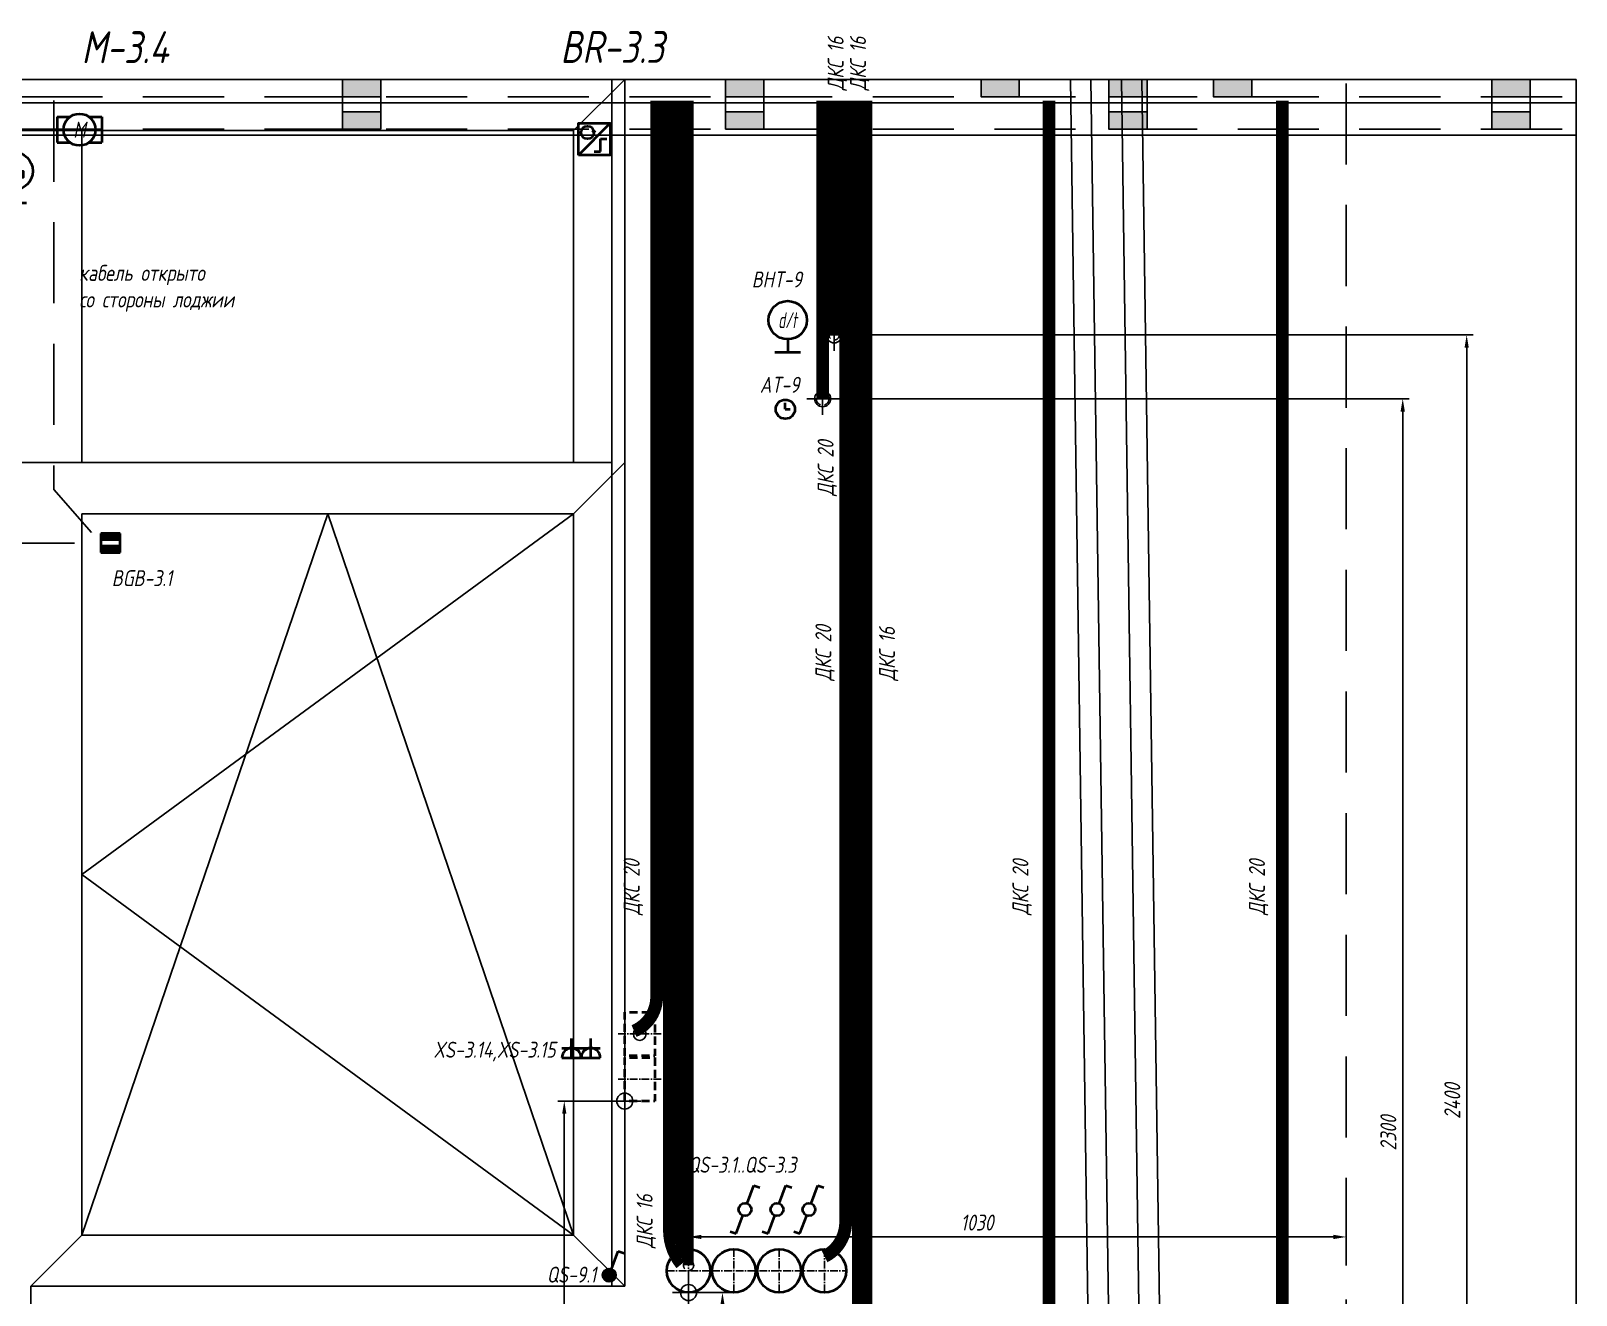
# Model space of a CAD drawing. Header units: millimetres. Extents: x -36498 to 56557, y -58468 to 154.
# Drawn here: x -3924 to -1504, y -30442 to -28462 of the extents above; entities that cross this region are included whole.
import ezdxf
from ezdxf.enums import TextEntityAlignment as Align

# ---------------------------------------------------------------- set-up
doc = ezdxf.new("R2010")
doc.units = ezdxf.units.MM
doc.header["$PDMODE"] = 34
doc.header["$PDSIZE"] = 25
doc.linetypes.add('ACAD_ISO10W100', pattern=[18.5, 12, -3, 0.5, -3])
doc.linetypes.add('DASHED', pattern=[19.049999999999997, 12.7, -6.35])
for name, color, linetype in [('01 Черновое', 7, 'Continuous'), ('02 Розетки', 7, 'Continuous'), ('03 Потолок', 7, 'Continuous'), ('03 Стационарное ЭО', 7, 'Continuous'), ('04 Освещение', 7, 'Continuous'), ('05 Слаботочка', 7, 'Continuous'), ('06 Авт-ка климата', 7, 'Continuous'), ('07 Авт-ка общая', 7, 'Continuous'), ('08 Пож. и техн. сигн.', 7, 'Continuous'), ('11 Привязка размеры', 7, 'Continuous')]:
    doc.layers.add(name, color=color, linetype=linetype)
doc.styles.get("Standard").update_dxf_attribs({"font": 'Ubuntu-R.ttf'})
doc.styles.add('ГОСТ-ISOCPEUR', font='isocpeui.ttf', dxfattribs={"width": 0.8})
doc.dimstyles.new('ISO-25', dxfattribs={"dimtxt": 2.5, "dimasz": 2.5, "dimexe": 1.25, "dimexo": 0.625, "dimtad": 1, "dimtxsty": 'Standard', "dimcen": 2.5, "dimadec": 0, "dimazin": 0, "dimtfac": 1, "dimtmove": 0, "dimatfit": 3, "dimfxl": 1, "dimarcsym": 0})

# ---------------------------------------------------------------- blocks, each defined once
blk = doc.blocks.new('*D90')
at = {"layer": '11 Привязка размеры', "color": 0, "lineweight": -2, "transparency": 16777216}
for p, q in [((-2894.26984495985, -30438.37899916674), (-2831.162702599034, -30438.37899916674)), ((-2841.162702599034, -30458.37899916674), (-2841.162702599034, -31318.37899916674)), ((-2894.269844959853, -31338.37899916674), (-2831.162702599034, -31338.37899916674))]:
    blk.add_line(p, q, dxfattribs=at)
at = {"layer": '11 Привязка размеры', "color": 0, "transparency": 16777216}
for points in [[(-2837.829369265701, -30458.37899916674), (-2844.496035932368, -30458.37899916674), (-2841.162702599034, -30438.37899916674)], [(-2844.496035932368, -31318.37899916674), (-2837.829369265701, -31318.37899916674), (-2841.162702599034, -31338.37899916674)]]:
    blk.add_solid(points, dxfattribs=at)
at = {"layer": 'Defpoints', "color": 0, "transparency": 16777216}
for p in [(-2894.26984495985, -30438.37899916674), (-2894.269844959853, -31338.37899916674), (-2841.162702599034, -31338.37899916674)]:
    blk.add_point(p, dxfattribs=at)
at = {"layer": '11 Привязка размеры', "color": 0, "transparency": 16777216, "insert": (-2863.662702599034, -30867.1160120947), "char_height": 25, "attachment_point": 5, "rotation": 90, "style": 'ГОСТ-ISOCPEUR'}
blk.add_mtext('900', dxfattribs=at)
blk = doc.blocks.new('*D91')
at = {"layer": '11 Привязка размеры', "color": 0, "lineweight": -2, "transparency": 16777216}
for p, q in [((-2894.269844959852, -30395.85302502267), (-2894.269844959852, -30341.25633857143)), ((-1864.26984495985, -30395.85302502267), (-1864.26984495985, -30341.25633857143)), ((-2874.269844959852, -30351.25633857143), (-1884.26984495985, -30351.25633857143))]:
    blk.add_line(p, q, dxfattribs=at)
at = {"layer": '11 Привязка размеры', "color": 0, "transparency": 16777216}
for points in [[(-2874.269844959852, -30347.9230052381), (-2874.269844959852, -30354.58967190476), (-2894.269844959852, -30351.25633857143)], [(-1884.26984495985, -30354.58967190476), (-1884.26984495985, -30347.9230052381), (-1864.26984495985, -30351.25633857143)]]:
    blk.add_solid(points, dxfattribs=at)
at = {"layer": 'Defpoints', "color": 0, "transparency": 16777216}
for p in [(-1864.26984495985, -30351.25633857143), (-2894.269844959852, -30395.85302502267), (-1864.26984495985, -30395.85302502267)]:
    blk.add_point(p, dxfattribs=at)
at = {"layer": '11 Привязка размеры', "color": 0, "transparency": 16777216, "insert": (-2442.377286029681, -30328.75633857143), "char_height": 25, "attachment_point": 5, "style": 'ГОСТ-ISOCPEUR'}
blk.add_mtext('1030', dxfattribs=at)
blk = doc.blocks.new('геркон')
at = {"lineweight": -2}
for points in [[(3, 2), (3, 3), (0, 3), (0, 2)], [(3, 0), (3, 1), (0, 1), (0, 0)]]:
    blk.add_hatch(color=0, dxfattribs=at).paths.add_polyline_path(points)
at = {"color": 0, "lineweight": -2}
for p, q in [((0, 0), (0, 3)), ((0, 3), (3, 3)), ((3, 3), (3, 0)), ((0, 2), (3, 2)), ((0, 1), (3, 1)), ((3, 0), (0, 0))]:
    blk.add_line(p, q, dxfattribs=at)
blk = doc.blocks.new('*D96')
at = {"layer": '11 Привязка размеры', "color": 0, "lineweight": -2, "transparency": 16777216}
for p, q in [((-2994.26984495985, -30138.37899916674), (-3098.91679548146, -30138.37899916674)), ((-3088.91679548146, -30158.37899916674), (-3088.91679548146, -31318.37899916674)), ((-2994.26984495985, -31338.37899916674), (-3098.91679548146, -31338.37899916674))]:
    blk.add_line(p, q, dxfattribs=at)
at = {"layer": '11 Привязка размеры', "color": 0, "transparency": 16777216}
for points in [[(-3085.583462148126, -30158.37899916674), (-3092.250128814793, -30158.37899916674), (-3088.91679548146, -30138.37899916674)], [(-3092.250128814793, -31318.37899916674), (-3085.583462148126, -31318.37899916674), (-3088.91679548146, -31338.37899916674)]]:
    blk.add_solid(points, dxfattribs=at)
at = {"layer": 'Defpoints', "color": 0, "transparency": 16777216}
for p in [(-2994.26984495985, -30138.37899916674), (-3088.91679548146, -31338.37899916674), (-2994.26984495985, -31338.37899916674)]:
    blk.add_point(p, dxfattribs=at)
at = {"layer": '11 Привязка размеры', "color": 0, "transparency": 16777216, "insert": (-3111.41679548146, -30738.37899916674), "char_height": 25, "attachment_point": 5, "rotation": 90, "style": 'ГОСТ-ISOCPEUR'}
blk.add_mtext('1200', dxfattribs=at)
blk = doc.blocks.new('*D97')
at = {"layer": '11 Привязка размеры', "color": 0, "lineweight": -2, "transparency": 16777216}
for p, q in [((-2684.26984497046, -29038.37899916673), (-1765.819096611084, -29038.37899916673)), ((-1775.819096611084, -29058.37899916673), (-1775.819096611084, -31318.37899916674)), ((-2684.26984497046, -31338.37899916674), (-1765.819096611084, -31338.37899916674))]:
    blk.add_line(p, q, dxfattribs=at)
at = {"layer": '11 Привязка размеры', "color": 0, "transparency": 16777216}
for points in [[(-1772.48576327775, -29058.37899916673), (-1779.152429944417, -29058.37899916673), (-1775.819096611084, -29038.37899916673)], [(-1779.152429944417, -31318.37899916674), (-1772.48576327775, -31318.37899916674), (-1775.819096611084, -31338.37899916674)]]:
    blk.add_solid(points, dxfattribs=at)
at = {"layer": 'Defpoints', "color": 0, "transparency": 16777216}
for p in [(-2684.26984497046, -29038.37899916673), (-2684.26984497046, -31338.37899916674), (-1775.819096611084, -31338.37899916674)]:
    blk.add_point(p, dxfattribs=at)
at = {"layer": '11 Привязка размеры', "color": 0, "transparency": 16777216, "insert": (-1798.319096611084, -30188.37899916673), "char_height": 25, "attachment_point": 5, "rotation": 90, "style": 'ГОСТ-ISOCPEUR'}
blk.add_mtext('2300', dxfattribs=at)
blk = doc.blocks.new('*D98')
at = {"layer": '11 Привязка размеры', "color": 0, "lineweight": -2, "transparency": 16777216}
for p, q in [((-2666.26984497046, -28938.37899916673), (-1665.643463527803, -28938.37899916673)), ((-1675.643463527803, -28958.37899916673), (-1675.643463527803, -31318.37899916674)), ((-2683.64484497046, -31338.37899916674), (-1665.643463527803, -31338.37899916674))]:
    blk.add_line(p, q, dxfattribs=at)
at = {"layer": '11 Привязка размеры', "color": 0, "transparency": 16777216}
for points in [[(-1672.31013019447, -28958.37899916673), (-1678.976796861137, -28958.37899916673), (-1675.643463527803, -28938.37899916673)], [(-1678.976796861137, -31318.37899916674), (-1672.31013019447, -31318.37899916674), (-1675.643463527803, -31338.37899916674)]]:
    blk.add_solid(points, dxfattribs=at)
at = {"layer": 'Defpoints', "color": 0, "transparency": 16777216}
for p in [(-2666.26984497046, -28938.37899916673), (-2683.64484497046, -31338.37899916674), (-1675.643463527803, -31338.37899916674)]:
    blk.add_point(p, dxfattribs=at)
at = {"layer": '11 Привязка размеры', "color": 0, "transparency": 16777216, "insert": (-1698.143463527803, -30138.37899916673), "char_height": 25, "attachment_point": 5, "rotation": 90, "style": 'ГОСТ-ISOCPEUR'}
blk.add_mtext('2400', dxfattribs=at)
blk = doc.blocks.new('розетка скрытая трехполюсная')
at = {"color": 0, "lineweight": -2}
for p, q in [((-2.842170943040401e-14, 0), (-2.842170943040401e-14, 3)), ((-1.500000000000028, 1.5), (1.499999999999972, 1.5)), ((-1.500000000000028, 0), (1.499999999999972, 0))]:
    blk.add_line(p, q, dxfattribs=at)
blk.add_arc((-2.842170943040401e-14, 0), 1.5, 0, 180, dxfattribs=at)
blk = doc.blocks.new('кнопка 1 открытая IP44')
at = {"lineweight": -2}
blk.add_hatch(color=0, dxfattribs=at).paths.add_polyline_path([(-1, 2.842170943040401e-14, 1), (1, 2.842170943040401e-14, 1)])
at = {"color": 0, "lineweight": -2}
for p, q in [((0.3463079265238775, 0.9381208984068792), (1.394306235819386, 3.777065779963806)), ((1.394306235819386, 3.777065779963806), (2.3419039201126, 3.447754621664927))]:
    blk.add_line(p, q, dxfattribs=at)
blk.add_circle((0, 2.842170943040401e-14), 1, dxfattribs=at)
blk = doc.blocks.new('кнопка жалюзи')
at = {"color": 0, "lineweight": -2}
for p, q in [((0.3463079265238775, 0.9381208984068508), (1.394306235819386, 3.777065779963777)), ((1.394306235819386, 3.777065779963777), (2.3419039201126, 3.447754621664899)), ((-1.394306235819386, -3.777065779963777), (-0.3463079265238775, -0.9381208984068508)), ((-2.3419039201126, -3.447754621664899), (-1.394306235819386, -3.777065779963777))]:
    blk.add_line(p, q, dxfattribs=at)
blk.add_circle((0, 0), 1, dxfattribs=at)
blk = doc.blocks.new('часы')
at = {"color": 0, "lineweight": -2}
for q in [(9893.497785658446, 982.5202790254835), (9894.247785658446, 981.5202790254835)]:
    blk.add_line((9893.497785658446, 981.5202790254835), q, dxfattribs=at)
blk.add_circle((9893.497785658446, 981.5202790254835), 1.5, dxfattribs=at)
blk = doc.blocks.new('датчик температуры и влажности')
at = {"color": 0, "lineweight": -2}
for p, q in [((-2, 0), (2, 0)), ((0, 2), (0, 0))]:
    blk.add_line(p, q, dxfattribs=at)
blk.add_circle((0, 5), 3, dxfattribs=at)
at = {"color": 0, "lineweight": -2, "style": 'ГОСТ-ISOCPEUR', "width": 0.6}
blk.add_text('d/t', height=2.5, rotation=360, dxfattribs=at).set_placement((-0.0144181065261364, 5), align=Align.MIDDLE_CENTER)
blk = doc.blocks.new('фотоэлемент')
at = {"color": 0, "lineweight": -2}
for p, q in [((-1.480789338529576, 6.51927674934268), (-0.5138258039369248, 5.552313214735477)), ((-0.5138258039369248, 5.552313214735477), (-1.023386864966596, 5.738812716270331)), ((-0.5138258039514767, 5.552313214720925), (-0.7003253054863308, 6.061874275750597)), ((0.01921066147042438, 6.51927674934268), (0.9861741960630752, 5.552313214735477)), ((0.9861741960630752, 5.552313214735477), (0.4766131350334035, 5.738812716270331)), ((0.9861741960485233, 5.552313214720925), (0.7996746945136692, 6.061874275750597)), ((-2, 0), (2, 0)), ((0, 2), (0, 0))]:
    blk.add_line(p, q, dxfattribs=at)
blk.add_lwpolyline([(-1.5, 5), (1.5, 5), (1.5, 4), (-1.5, 4)], close=True, dxfattribs=at)
blk.add_circle((0, 5), 3, dxfattribs=at)
blk = doc.blocks.new('электродвигатель')
at = {"color": 0, "lineweight": -2}
for p, q in [((5.684341886080801e-14, 4), (5.684341886080801e-14, 0)), ((5.684341886080801e-14, 4), (2.000000000000057, 4)), ((5.000000000000057, 4), (7.000000000000057, 4)), ((7.000000000000057, 4), (7.000000000000057, 0)), ((5.684341886080801e-14, 0), (2.000000000000057, 0)), ((5.000000000000057, 0), (7.000000000000057, 0))]:
    blk.add_line(p, q, dxfattribs=at)
blk.add_circle((3.500000000000057, 2), 2.5, dxfattribs=at)
at = {"color": 0, "lineweight": -2, "style": 'ГОСТ-ISOCPEUR', "width": 0.8}
blk.add_text('M', height=2.5, rotation=360, dxfattribs=at).set_placement((3.500000000000057, 2), align=Align.MIDDLE_CENTER)
blk = doc.blocks.new('энкодер')
at = {"color": 0, "lineweight": -2}
for p, q in [((0, 0), (5, 5)), ((2.427873149010338, 3.562473819269144), (2.195608484978948, 3.897127683664621)), ((2.427873149010338, 3.562473819269144), (2.660137813041729, 3.897127683664621)), ((3.478526338354641, 0.5630155251133147), (3.478526338354641, 2.563015525113315)), ((3.478526338354641, 2.563015525113315), (4.478526338354641, 2.563015525113315)), ((2.478526338354641, 0.5630155251133147), (3.478526338354641, 0.5630155251133147))]:
    blk.add_line(p, q, dxfattribs=at)
blk.add_lwpolyline([(0, 0), (0, 5), (5, 5), (5, 0)], close=True, dxfattribs=at)
blk.add_circle((1.427873149010338, 3.562473819269144), 1, dxfattribs=at)

msp = doc.modelspace()

# ---------------------------------------------------------------- hatches: boundary and pattern name
at = {"layer": '03 Потолок', "lineweight": -2}
for points in [[(-3376.269844959848, -28565.37899916674), (-3376.269844959848, -28538.37899916674), (-3436.269844959848, -28538.37899916674), (-3436.269844959848, -28565.37899916674)], [(-2776.269844959848, -28565.37899916674), (-2776.269844959848, -28538.37899916674), (-2836.269844959848, -28538.37899916674), (-2836.269844959848, -28565.37899916674)], [(-2376.269844959848, -28565.37899916674), (-2376.269844959848, -28538.37899916674), (-2436.269844959848, -28538.37899916674), (-2436.269844959848, -28565.37899916674)], [(-2176.269844959848, -28565.37899916674), (-2176.269844959848, -28538.37899916674), (-2236.269844959848, -28538.37899916674), (-2236.269844959848, -28565.37899916674)], [(-2012.276375238935, -28565.37899916674), (-2012.276375238935, -28538.37899916674), (-2072.276375238935, -28538.37899916674), (-2072.276375238935, -28565.37899916674)], [(-1576.269844959848, -28565.37899916674), (-1576.269844959848, -28538.37899916674), (-1636.269844959848, -28538.37899916674), (-1636.269844959848, -28565.37899916674)], [(-3376.269844959848, -28615.87899916674), (-3376.269844959848, -28588.87899916674), (-3436.269844959848, -28588.87899916674), (-3436.269844959848, -28615.87899916674)], [(-2776.269844959848, -28615.87899916674), (-2776.269844959848, -28588.87899916674), (-2836.269844959848, -28588.87899916674), (-2836.269844959848, -28615.87899916674)], [(-2176.269844959848, -28615.87899916674), (-2176.269844959848, -28588.87899916674), (-2236.269844959848, -28588.87899916674), (-2236.269844959848, -28615.87899916674)], [(-1576.269844959848, -28615.87899916674), (-1576.269844959848, -28588.87899916674), (-1636.269844959848, -28588.87899916674), (-1636.269844959848, -28615.87899916674)]]:
    msp.add_hatch(color=252, dxfattribs=at).paths.add_polyline_path(points)

# ---------------------------------------------------------------- linework, layer by layer
at = {"layer": '01 Черновое'}
for p, q in [((-3924.269844959854, -28538.37899916674), (-2994.26984495985, -28538.37899916674)), ((-3074.26984495985, -28618.37899916674), (-2994.26984495985, -28538.37899916674)), ((-3014.26984495985, -30428.37899916674), (-3014.26984495985, -28538.37899916674)), ((-2994.26984495985, -28538.37899916674), (-2994.26984495985, -30428.37899916674)), ((-2296.266580153435, -28538.37899916674), (-2265.985809969661, -30658.37899916674)), ((-2264.26984495985, -28538.37899916674), (-2233.984130674136, -30658.37899916674)), ((-2216.266580153435, -28538.37899916674), (-2185.985809969658, -30658.37899916674)), ((-2184.26984495985, -28538.37899916674), (-2144.26984495985, -31338.37899916674)), ((-3074.26984495985, -28618.37899916674), (-5764.26984495985, -28618.37899916674)), ((-3844.269844959854, -28618.37899916674), (-3844.269844959854, -29138.37899916674)), ((-3074.26984495985, -28618.37899916674), (-3074.26984495985, -29138.37899916674)), ((-4834.269844959847, -29138.37899916674), (-3014.26984495985, -29138.37899916674)), ((-3074.26984495985, -29218.37899916674), (-2994.26984495985, -29138.37899916674)), ((-3844.269844959854, -30348.37899916674), (-3844.26984495985, -29218.37899916674)), ((-3074.26984495985, -29218.37899916674), (-3844.269844959854, -29783.37899916674)), ((-3844.269844959854, -30348.37899916674), (-3459.26984495985, -29218.37899916674)), ((-3844.26984495985, -29218.37899916674), (-3074.26984495985, -29218.37899916674)), ((-3459.26984495985, -29218.37899916674), (-3074.26984495985, -30348.37899916674)), ((-3074.26984495985, -29218.37899916674), (-3074.26984495985, -30348.37899916674)), ((-3844.269844959854, -29783.37899916674), (-3074.26984495985, -30348.37899916674)), ((-3924.26984495985, -30428.37899916674), (-3844.269844959854, -30348.37899916674)), ((-3844.269844959854, -30348.37899916674), (-3074.26984495985, -30348.37899916674)), ((-3074.26984495985, -30348.37899916674), (-2994.26984495985, -30428.37899916674)), ((-3924.26984495985, -31338.37899916674), (-3924.26984495985, -30428.37899916674)), ((-3924.26984495985, -30428.37899916674), (-3014.26984495985, -30428.37899916674)), ((-3924.26984495985, -30428.37899916674), (-2994.26984495985, -30428.37899916674))]:
    msp.add_line(p, q, dxfattribs=at)
at = {"layer": '01 Черновое', "linetype": 'DASHED', "ltscale": 10}
msp.add_line((-1864.26984495985, -31338.37899916674), (-1864.26984495985, -28538.37899916674), dxfattribs=at)
at = {"layer": '01 Черновое'}
msp.add_lwpolyline([(-5844.26984495985, -31338.37899916674), (-5844.26984495985, -28538.37899916674), (-1504.26984495985, -28538.37899916674), (-1504.26984495985, -31338.37899916674)], close=True, dxfattribs=at)
at = {"layer": '02 Розетки', "color": 1, "flags": 128}
msp.add_lwpolyline([(-2944.26984495985, -28571.37899916674, 20, 20, 0), (-2944.26984495985, -29975.37899916674, 20, 20, -0.3012016349022891), (-2979.653618425889, -30028.78785889398, 20, 20, -0.1004763206318148)], format="xyseb", dxfattribs=at)
at = {"layer": '02 Розетки', "color": 1, "const_width": 20, "flags": 128}
msp.add_lwpolyline([(-2329.76984495985, -31004.37899916673), (-2329.76984495985, -28571.37899916674)], dxfattribs=at)
at = {"layer": '02 Розетки', "color": 1, "linetype": 'DASHED', "lineweight": 40, "flags": 128}
for points in [[(-2947.26984495985, -29999.37899916674), (-2947.26984495985, -30067.37899916674), (-2994.26984495985, -30067.37899916674), (-2994.26984495985, -29999.37899916674)], [(-2947.26984495985, -30070.37899916674), (-2947.26984495985, -30138.37899916674), (-2994.26984495985, -30138.37899916674), (-2994.26984495985, -30070.37899916674)]]:
    msp.add_lwpolyline(points, close=True, dxfattribs=at)
at = {"layer": '02 Розетки', "color": 1}
msp.add_circle((-2970.76984495985, -30033.37899916674), 10, dxfattribs=at)
at = {"layer": '03 Потолок', "color": 1, "lineweight": -2}
for p, q in [((-3436.269844959848, -28615.87899916674), (-3436.269844959848, -28538.37899916674)), ((-3376.269844959848, -28615.87899916674), (-3376.269844959848, -28538.37899916674)), ((-2836.269844959848, -28615.87899916674), (-2836.269844959848, -28538.37899916674)), ((-2776.269844959848, -28615.87899916674), (-2776.269844959848, -28538.37899916674)), ((-2236.269844959848, -28615.87899916674), (-2236.269844959848, -28538.37899916674)), ((-2176.269844959848, -28615.87899916674), (-2176.269844959848, -28538.37899916674)), ((-1636.269844959848, -28615.87899916674), (-1636.269844959848, -28538.37899916674)), ((-1576.269844959848, -28615.87899916674), (-1576.269844959848, -28538.37899916674)), ((-5844.26984495985, -28574.87899916674), (-1504.26984495985, -28574.87899916674)), ((-5844.26984495985, -28625.37899916674), (-1504.26984495985, -28625.37899916674))]:
    msp.add_line(p, q, dxfattribs=at)
at = {"layer": '03 Потолок', "color": 1, "linetype": 'DASHED', "ltscale": 10}
for p, q in [((-5844.26984495985, -28565.37899916674), (-1504.26984495985, -28565.37899916674)), ((-5844.26984495985, -28615.87899916674), (-1504.26984495985, -28615.87899916674))]:
    msp.add_line(p, q, dxfattribs=at)
at = {"layer": '03 Потолок', "color": 1, "lineweight": -2}
for points in [[(-3376.269844959848, -28565.37899916674), (-3376.269844959848, -28538.37899916674), (-3436.269844959848, -28538.37899916674), (-3436.269844959848, -28565.37899916674)], [(-2776.269844959848, -28565.37899916674), (-2776.269844959848, -28538.37899916674), (-2836.269844959848, -28538.37899916674), (-2836.269844959848, -28565.37899916674)], [(-2376.269844959848, -28565.37899916674), (-2376.269844959848, -28538.37899916674), (-2436.269844959848, -28538.37899916674), (-2436.269844959848, -28565.37899916674)], [(-2176.269844959848, -28565.37899916674), (-2176.269844959848, -28538.37899916674), (-2236.269844959848, -28538.37899916674), (-2236.269844959848, -28565.37899916674)], [(-2012.276375238935, -28565.37899916674), (-2012.276375238935, -28538.37899916674), (-2072.276375238935, -28538.37899916674), (-2072.276375238935, -28565.37899916674)], [(-1576.269844959848, -28565.37899916674), (-1576.269844959848, -28538.37899916674), (-1636.269844959848, -28538.37899916674), (-1636.269844959848, -28565.37899916674)], [(-3376.269844959848, -28615.87899916674), (-3376.269844959848, -28588.87899916674), (-3436.269844959848, -28588.87899916674), (-3436.269844959848, -28615.87899916674)], [(-2776.269844959848, -28615.87899916674), (-2776.269844959848, -28588.87899916674), (-2836.269844959848, -28588.87899916674), (-2836.269844959848, -28615.87899916674)], [(-2176.269844959848, -28615.87899916674), (-2176.269844959848, -28588.87899916674), (-2236.269844959848, -28588.87899916674), (-2236.269844959848, -28615.87899916674)], [(-1576.269844959848, -28615.87899916674), (-1576.269844959848, -28588.87899916674), (-1636.269844959848, -28588.87899916674), (-1636.269844959848, -28615.87899916674)]]:
    msp.add_lwpolyline(points, close=True, dxfattribs=at)
at = {"layer": '03 Стационарное ЭО', "color": 5, "const_width": 20, "flags": 128}
msp.add_lwpolyline([(-1964.26984495985, -31338.37899916674), (-1964.26984495985, -28571.37899916674)], dxfattribs=at)
at = {"layer": '04 Освещение', "color": 111}
msp.add_line((-2938.383709283759, -29326.37900097109), (-2938.383709283756, -29326.37900553792), dxfattribs=at)
at = {"layer": '04 Освещение', "color": 111, "const_width": 16}
msp.add_lwpolyline([(-2906.986989643572, -30395.21000817436, -0.17030039504718), (-2926.269844959852, -30340.23770581657), (-2926.269844959852, -28571.37899916674)], format="xyb", dxfattribs=at)
at = {"layer": '04 Освещение', "color": 3, "const_width": 16, "flags": 128}
msp.add_lwpolyline([(-2895.587977807345, -30383.81099633814, -0.1639450243683312), (-2910.269844959852, -30340.23770581657), (-2910.269844959852, -28571.37899916674)], format="xyb", dxfattribs=at)
at = {"layer": '04 Освещение', "color": 111}
msp.add_lwpolyline([(-2894.269844959852, -30395.85302502267, 16, 16, 0), (-2894.269844959852, -28571.37899916674, 16, 16, 0)], format="xyseb", dxfattribs=at)
at = {"layer": '04 Освещение', "color": 3, "lineweight": 40}
msp.add_circle((-2894.26984495985, -30404.37899916674), 34, dxfattribs=at)
at = {"layer": '04 Освещение', "color": 3, "linetype": 'DASHED'}
msp.add_circle((-2894.269844959852, -30395.85302502267), 8, dxfattribs=at)
at = {"layer": '05 Слаботочка', "color": 5, "const_width": 20, "flags": 128}
msp.add_lwpolyline([(-2684.26984497046, -29038.37899916673), (-2684.26984497046, -28571.37899916674)], dxfattribs=at)
at = {"layer": '05 Слаботочка', "color": 5, "linetype": 'DASHED'}
msp.add_circle((-2684.26984497046, -29038.37899916673), 10, dxfattribs=at)
at = {"layer": '06 Авт-ка климата', "color": 254, "const_width": 16, "flags": 128}
msp.add_lwpolyline([(-2666.26984497046, -28938.37899916673), (-2666.26984497046, -28571.37899916674)], dxfattribs=at)
at = {"layer": '06 Авт-ка климата', "color": 254, "const_width": 16}
msp.add_lwpolyline([(-2630.26984495985, -30570.25433157415), (-2630.26984495985, -28571.37899916674)], dxfattribs=at)
at = {"layer": '06 Авт-ка климата', "const_width": 16, "flags": 128}
msp.add_lwpolyline([(-2614.26984495985, -31338.37899916674), (-2614.26984495985, -28571.37899916674)], dxfattribs=at)
at = {"layer": '06 Авт-ка климата', "linetype": 'DASHED'}
msp.add_circle((-2666.26984497046, -28938.37899916673), 8, dxfattribs=at)
at = {"layer": '08 Пож. и техн. сигн.', "linetype": 'DASHED', "ltscale": 10, "flags": 128}
msp.add_lwpolyline([(-3888.463767548303, -28571.37899916674), (-3888.463767548303, -29180.55774648622), (-3814.721347657214, -29264.42190123168), (-4032.622647660639, -29264.42190123168)], dxfattribs=at)
at = {"layer": '08 Пож. и техн. сигн.', "const_width": 20, "flags": 128}
msp.add_lwpolyline([(-2648.269763529301, -28571.37899924571, -3.069620412299397e-07), (-2648.269844970466, -28960.37901311982), (-2648.269844970454, -30328.33403560576, -0.2832368966657772), (-2681.26984495985, -30381.91574889889, -0.2832368966657772)], format="xyb", dxfattribs=at)
at = {"layer": '08 Пож. и техн. сигн.', "color": 1}
for centre in [(-2651.300537356547, -30334.1229428319), (-2646.849323414549, -30336.47946786002), (-2646.56703135389, -30331.54003866335)]:
    msp.add_circle(centre, 2.4, dxfattribs=at)
at = {"layer": '08 Пож. и техн. сигн.', "lineweight": 40}
for centre in [(-2823.26984495985, -30404.37899916674), (-2752.26984495985, -30404.37899916674), (-2681.26984495985, -30404.37899916674)]:
    msp.add_circle(centre, 34, dxfattribs=at)
at = {"layer": '11 Привязка размеры', "linetype": 'ACAD_ISO10W100'}
for p, q in [((-2937.26984495985, -30033.37899916674), (-3004.26984495985, -30033.37899916674)), ((-2937.26984495985, -30104.37899916674), (-3004.26984495985, -30104.37899916674)), ((-2894.26984495985, -30366.47533317527), (-2894.26984495985, -30442.28266515819)), ((-2823.26984495985, -30370.37899916674), (-2823.26984495985, -30438.37899916674)), ((-2752.26984495985, -30370.37899916674), (-2752.26984495985, -30438.37899916674)), ((-2681.26984495985, -30370.37899916674), (-2681.26984495985, -30438.37899916674)), ((-2928.26984495985, -30404.37899916674), (-2860.26984495985, -30404.37899916674)), ((-2857.26984495985, -30404.37899916674), (-2647.26984495985, -30404.37899916674))]:
    msp.add_line(p, q, dxfattribs=at)
at = {"layer": '11 Привязка размеры', "lineweight": -2}
for p in [(-2666.26984497046, -28938.37899916673), (-2684.26984497046, -29038.37899916673), (-2994.26984495985, -30138.37899916674), (-2894.26984495985, -30438.37899916674)]:
    msp.add_point(p, dxfattribs=at)

# ---------------------------------------------------------------- block references
at = {"layer": '02 Розетки', "color": 1, "lineweight": 40, "xscale": 10, "yscale": 10, "zscale": 10}
for p in [(-3077.499026869685, -30070.49303601914), (-3047.499026869685, -30070.49303601914)]:
    msp.add_blockref('розетка скрытая трехполюсная', p, dxfattribs=at)
at = {"layer": '04 Освещение', "color": 3, "lineweight": 40, "xscale": 10, "yscale": 10, "zscale": 10}
msp.add_blockref('кнопка 1 открытая IP44', (-3018.504611641399, -30411.05652767927), dxfattribs=at)
at = {"layer": '05 Слаботочка', "color": 5, "lineweight": 40, "xscale": 10, "yscale": 10, "zscale": 10}
msp.add_blockref('часы', (-101677.7081606913, -38870.05969404095), dxfattribs=at)
at = {"layer": '06 Авт-ка климата', "lineweight": 40, "xscale": 10, "yscale": 10, "zscale": 10}
msp.add_blockref('датчик температуры и влажности', (-2738.980212246204, -28965.24740978655), dxfattribs=at)
at = {"layer": '07 Авт-ка общая', "lineweight": 40, "xscale": 10, "yscale": 10, "zscale": 10}
for name, p in [('электродвигатель', (-3883.195826633442, -28636.94742346635)), ('энкодер', (-3066.815171699078, -28656.94742346635)), ('кнопка жалюзи', (-2805.826919591729, -30308.26814864415)), ('кнопка жалюзи', (-2755.826919591729, -30308.26814864415)), ('кнопка жалюзи', (-2705.826919591729, -30308.26814864415))]:
    msp.add_blockref(name, p, dxfattribs=at)
at = {"layer": '08 Пож. и техн. сигн.', "lineweight": 40, "yscale": 10, "zscale": 10}
for name, p, xscale in [('фотоэлемент', (-3951.418715036588, -28731.7412947393), 10), ('геркон', (-3784.721347657214, -29279.42190123168), -10)]:
    msp.add_blockref(name, p, dxfattribs=dict(at, xscale=xscale))

# ---------------------------------------------------------------- texts
at = {"layer": '02 Розетки', "linetype": 'Continuous', "style": 'ГОСТ-ISOCPEUR', "width": 0.8}
msp.add_text('XS-3.14,XS-3.15', height=25, dxfattribs=at).set_placement((-3102.499026869685, -30070.49303601914), align=Align.RIGHT)
at = {"layer": '02 Розетки', "color": 1, "char_height": 25, "width": 270.3128547196429, "attachment_point": 1, "rotation": 90, "style": 'ГОСТ-ISOCPEUR'}
for insert in [(-2995.868840766709, -29846.81854696775), (-2386.999775467077, -29846.81854696775)]:
    msp.add_mtext('{ДКС 20}', dxfattribs=dict(at, insert=insert))
at = {"layer": '03 Стационарное ЭО', "color": 5, "insert": (-2016.572545576903, -29846.81854696775), "char_height": 25, "width": 270.3128547196429, "attachment_point": 1, "rotation": 90, "style": 'ГОСТ-ISOCPEUR'}
msp.add_mtext('{ДКС 20}', dxfattribs=at)
at = {"layer": '04 Освещение', "linetype": 'Continuous', "style": 'ГОСТ-ISOCPEUR', "width": 0.8}
msp.add_text('QS-9.1', height=25, dxfattribs=at).set_placement((-3038.723097349476, -30422.79021153038), align=Align.RIGHT)
at = {"layer": '04 Освещение', "color": 3, "insert": (-2975.579383808286, -30368.54100111875), "char_height": 25, "width": 270.3128547196429, "attachment_point": 1, "rotation": 90, "style": 'ГОСТ-ISOCPEUR'}
msp.add_mtext('{ДКС 16}', dxfattribs=at)
at = {"layer": '05 Слаботочка', "linetype": 'Continuous', "style": 'ГОСТ-ISOCPEUR', "width": 0.8}
msp.add_text('AT-9', height=25, dxfattribs=at).set_placement((-2720.533200938476, -29029.00214630928), align=Align.RIGHT)
at = {"layer": '05 Слаботочка', "color": 5, "insert": (-2692.113535441946, -29190.2879145746), "char_height": 25, "width": 270.3128547196429, "attachment_point": 1, "rotation": 90, "style": 'ГОСТ-ISOCPEUR'}
msp.add_mtext('{ДКС 20}', dxfattribs=at)
at = {"layer": '06 Авт-ка климата', "linetype": 'Continuous', "style": 'ГОСТ-ISOCPEUR', "width": 0.8}
msp.add_text('BHT-9', height=25, dxfattribs=at).set_placement((-2716.762198038669, -28864.06320385544), align=Align.RIGHT)
at = {"layer": '06 Авт-ка климата', "char_height": 25, "width": 270.3128547196429, "attachment_point": 1, "rotation": 90, "style": 'ГОСТ-ISOCPEUR'}
for insert in [(-2676.409086549111, -28555.22291254652), (-2641.3951650038, -28555.22291254652), (-2595.963508158516, -29479.80927835239)]:
    msp.add_mtext('{ДКС 16}', dxfattribs=dict(at, insert=insert))
at = {"layer": '07 Авт-ка общая', "linetype": 'Continuous', "style": 'ГОСТ-ISOCPEUR', "width": 0.8}
for s, p in [('M-3.4', (-3708.573074424128, -28512.76828312274)), ('BR-3.3', (-2932.505099839376, -28512.36925616472))]:
    msp.add_text(s, height=50, dxfattribs=at).set_placement(p, align=Align.RIGHT)
msp.add_text('QS-3.1..QS-3.3', height=25, dxfattribs=at).set_placement((-2895.195971475521, -30250.68566767084))
at = {"layer": '08 Пож. и техн. сигн.', "linetype": 'Continuous', "style": 'ГОСТ-ISOCPEUR', "width": 0.8}
msp.add_text('BGB-3.1', height=25, dxfattribs=at).set_placement((-3702.892096414861, -29331.89978416714), align=Align.RIGHT)
at = {"layer": '08 Пож. и техн. сигн.', "insert": (-3848.639904271896, -28828.72784872619), "char_height": 25, "width": 270.3128547196429, "attachment_point": 1, "style": 'ГОСТ-ISOCPEUR'}
msp.add_mtext('{кабель открыто\\Pсо стороны лоджии}', dxfattribs=at)
at = {"layer": '08 Пож. и техн. сигн.', "insert": (-2695.642454146597, -29479.80927835239), "char_height": 25, "width": 270.3128547196429, "attachment_point": 1, "rotation": 90, "style": 'ГОСТ-ISOCPEUR'}
msp.add_mtext('{ДКС 20}', dxfattribs=at)
at = {"layer": '08 Пож. и техн. сигн.', "color": 1, "char_height": 0.5, "width": 2.816832262414209, "attachment_point": 1}
for insert in [(-2652.587926466756, -30332.47621153737), (-2648.136712524758, -30334.83273656549), (-2647.854420464099, -30329.89330736882)]:
    msp.add_mtext('{UTP 2х2х0,52 мм}', dxfattribs=dict(at, insert=insert))

# ---------------------------------------------------------------- dimensions: what is measured, and where the dimension line sits
at = {"layer": '11 Привязка размеры'}
for base, p1, p2, picture, middle in [((-1675.643463527803, -31338.37899916674), (-2666.26984497046, -28938.37899916673), (-2683.64484497046, -31338.37899916674), '*D98', (-1675.643463527803, -30138.37899916673)), ((-1775.819096611084, -31338.37899916674), (-2684.26984497046, -29038.37899916673), (-2684.26984497046, -31338.37899916674), '*D97', (-1775.819096611084, -30188.37899916673)), ((-2841.162702599034, -31338.37899916674), (-2894.26984495985, -30438.37899916674), (-2894.269844959853, -31338.37899916674), '*D90', (-2841.162702599034, -30867.1160120947))]:
    dim = msp.add_linear_dim(base=base, p1=p1, p2=p2, angle=90, dimstyle='ISO-25', override={"dimtxt": 25, "dimasz": 20, "dimexe": 10, "dimexo": 0, "dimgap": 10, "dimdec": 0, "dimtxsty": 'ГОСТ-ISOCPEUR'}, dxfattribs=at)
    dim.commit()
    dim.dimension.update_dxf_attribs({"geometry": picture, "text_midpoint": middle, "dimtype": 160})
dim = msp.add_linear_dim(base=(-3088.91679548146, -31338.37899916674), p1=(-2994.26984495985, -30138.37899916674), p2=(-2994.26984495985, -31338.37899916674), angle=90, dimstyle='ISO-25', override={"dimtxt": 25, "dimasz": 20, "dimexe": 10, "dimexo": 0, "dimgap": 10, "dimdec": 0, "dimtxsty": 'ГОСТ-ISOCPEUR'}, dxfattribs=at)
dim.commit()
dim.dimension.update_dxf_attribs({"geometry": '*D96', "text_midpoint": (-3111.41679548146, -30738.37899916674)})
dim = msp.add_linear_dim(base=(-1864.26984495985, -30351.25633857143), p1=(-2894.269844959852, -30395.85302502267), p2=(-1864.26984495985, -30395.85302502267), dimstyle='ISO-25', override={"dimtxt": 25, "dimasz": 20, "dimexe": 10, "dimexo": 0, "dimgap": 10, "dimdec": 0, "dimtxsty": 'ГОСТ-ISOCPEUR'}, dxfattribs=at)
dim.commit()
dim.dimension.update_dxf_attribs({"geometry": '*D91', "text_midpoint": (-2442.377286029681, -30351.25633857143), "dimtype": 160})

doc.saveas('drawing.dxf')
